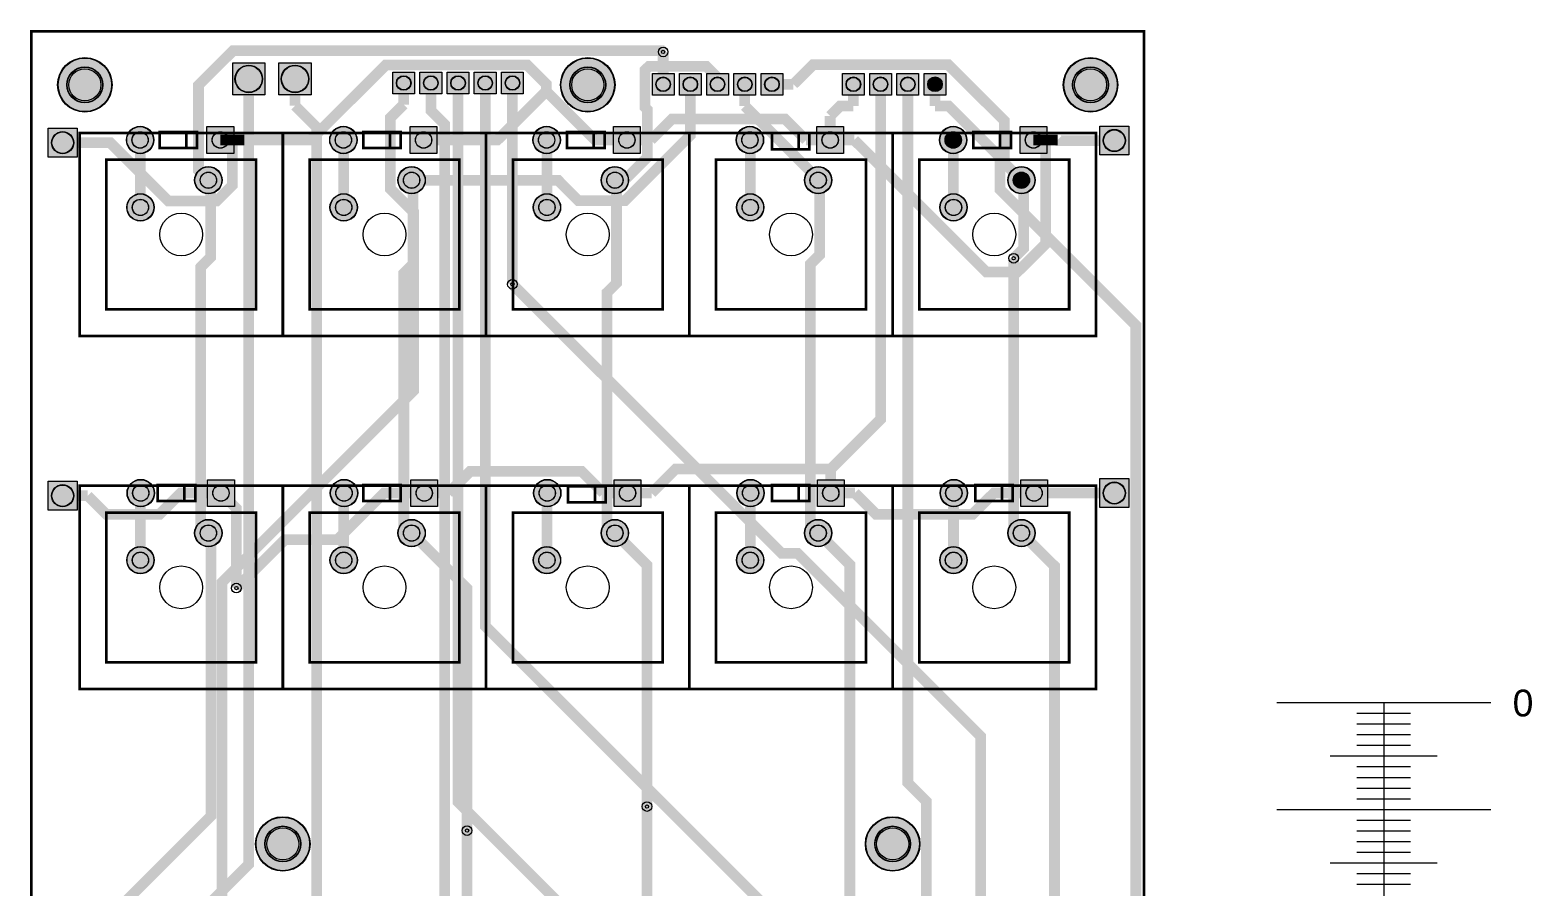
# Model space of a CAD drawing. Header units: millimetres. Extents: x 0 to 143, y -247 to 0.
# Drawn here: x -0.1 to 140.3, y -80.2 to 0.1 of the extents above; entities that cross this region are included whole.
import ezdxf

# ---------------------------------------------------------------- set-up
doc = ezdxf.new("R2010")
doc.units = ezdxf.units.MM
for name, color, linetype, true_color in [('BoardOutLine', 6, 'Continuous', 0xff00ff), ('BottomLayer', 7, 'Continuous', 0x5c5cff), ('BottomSilkLayer', 7, 'Continuous', 0x66cc33), ('BottomSolderMaskLayer', 7, 'Continuous', 0xaa00ff), ('Document', 7, 'Continuous', 0xffffff), ('Hole', 7, 'Continuous', 0x222222), ('Multi-Layer', 7, 'Continuous', 0xc0c0c0), ('TopLayer', 7, 'Continuous', 0xff8a8a), ('TopSilkLayer', 7, 'Continuous', 0x9e7e00), ('TopSolderMaskLayer', 7, 'Continuous', 0x800080)]:
    doc.layers.add(name, color=color, linetype=linetype, true_color=true_color)
doc.styles.get("Standard").update_dxf_attribs({"font": 'arial.ttf'})

msp = doc.modelspace()

# ---------------------------------------------------------------- hatches: boundary and pattern name
at = {"layer": 'BottomSolderMaskLayer'}
h = msp.add_hatch(color=256, dxfattribs=at)
edge = h.paths.add_edge_path()
edge.add_arc((5, -5), 1.68, 0, 360)
h = msp.add_hatch(color=256, dxfattribs=at)
h.dxf.hatch_style = 1
h.paths.add_polyline_path([(21.57, -4.45, 1), (19.07, -4.45, 1)], flags=16)
h.paths.add_polyline_path([(18.77, -2.89), (21.87, -2.89), (21.87, -6), (18.77, -6)])
h = msp.add_hatch(color=256, dxfattribs=at)
h.dxf.hatch_style = 1
h.paths.add_polyline_path([(25.89, -4.45, 1), (23.39, -4.45, 1)], flags=16)
h.paths.add_polyline_path([(23.09, -2.89), (26.19, -2.89), (26.19, -6), (23.09, -6)])
for points in [[(33.73, -3.76), (35.86, -3.76), (35.86, -5.89), (33.73, -5.89)], [(36.27, -3.76), (38.4, -3.76), (38.4, -5.89), (36.27, -5.89)], [(38.81, -3.76), (40.94, -3.76), (40.94, -5.89), (38.81, -5.89)], [(41.35, -3.76), (43.48, -3.76), (43.48, -5.89), (41.35, -5.89)], [(43.89, -3.76), (46.02, -3.76), (46.02, -5.89), (43.89, -5.89)], [(57.99, -3.89), (60.12, -3.89), (60.12, -6.02), (57.99, -6.02)], [(60.53, -3.89), (62.66, -3.89), (62.66, -6.02), (60.53, -6.02)], [(63.07, -3.89), (65.2, -3.89), (65.2, -6.02), (63.07, -6.02)], [(65.61, -3.89), (67.74, -3.89), (67.74, -6.02), (65.61, -6.02)], [(68.15, -3.89), (70.28, -3.89), (70.28, -6.02), (68.15, -6.02)], [(75.77, -3.89), (77.9, -3.89), (77.9, -6.02), (75.77, -6.02)], [(78.31, -3.89), (80.44, -3.89), (80.44, -6.02), (78.31, -6.02)], [(80.85, -3.89), (82.98, -3.89), (82.98, -6.02), (80.85, -6.02)], [(1.52, -9.01), (4.32, -9.01), (4.32, -11.81), (1.52, -11.81)], [(8.88, -10.16, 1), (11.44, -10.16, 1)], [(16.38, -8.88), (18.94, -8.88), (18.94, -11.44), (16.38, -11.44)], [(27.88, -10.16, 1), (30.44, -10.16, 1)], [(35.38, -8.88), (37.94, -8.88), (37.94, -11.44), (35.38, -11.44)], [(46.88, -10.16, 1), (49.44, -10.16, 1)], [(54.38, -8.88), (56.94, -8.88), (56.94, -11.44), (54.38, -11.44)], [(65.88, -10.16, 1), (68.44, -10.16, 1)], [(73.38, -8.88), (75.94, -8.88), (75.94, -11.44), (73.38, -11.44)], [(99.82, -8.81), (102.62, -8.81), (102.62, -11.61), (99.82, -11.61)], [(15.26, -13.92, 1), (17.82, -13.92, 1)], [(34.26, -13.92, 1), (36.82, -13.92, 1)], [(53.26, -13.92, 1), (55.82, -13.92, 1)], [(72.26, -13.92, 1), (74.82, -13.92, 1)], [(8.91, -16.46, 1), (11.47, -16.46, 1)], [(27.91, -16.46, 1), (30.47, -16.46, 1)], [(46.91, -16.46, 1), (49.47, -16.46, 1)], [(65.91, -16.46, 1), (68.47, -16.46, 1)], [(84.91, -16.46, 1), (87.47, -16.46, 1)], [(1.52, -42.03), (4.32, -42.03), (4.32, -44.83), (1.52, -44.83)], [(8.95, -43.18, 1), (11.5, -43.18, 1)], [(16.45, -41.9), (19, -41.9), (19, -44.46), (16.45, -44.46)], [(27.95, -43.18, 1), (30.5, -43.18, 1)], [(35.45, -41.9), (38, -41.9), (38, -44.46), (35.45, -44.46)], [(46.95, -43.18, 1), (49.5, -43.18, 1)], [(54.45, -41.9), (57, -41.9), (57, -44.46), (54.45, -44.46)], [(65.95, -43.18, 1), (68.5, -43.18, 1)], [(73.45, -41.9), (76, -41.9), (76, -44.46), (73.45, -44.46)], [(84.95, -43.18, 1), (87.5, -43.18, 1)], [(92.45, -41.9), (95, -41.9), (95, -44.46), (92.45, -44.46)], [(99.82, -41.78), (102.62, -41.78), (102.62, -44.58), (99.82, -44.58)], [(15.26, -46.92, 1), (17.82, -46.92, 1)], [(34.26, -46.92, 1), (36.82, -46.92, 1)], [(53.26, -46.92, 1), (55.82, -46.92, 1)], [(72.26, -46.92, 1), (74.82, -46.92, 1)], [(91.26, -46.92, 1), (93.82, -46.92, 1)], [(8.91, -49.46, 1), (11.47, -49.46, 1)], [(27.91, -49.46, 1), (30.47, -49.46, 1)], [(46.91, -49.46, 1), (49.47, -49.46, 1)], [(65.91, -49.46, 1), (68.47, -49.46, 1)], [(84.91, -49.46, 1), (87.47, -49.46, 1)], [(20.95, -76, 1), (26.05, -76, 1)]]:
    msp.add_hatch(color=256, dxfattribs=at).paths.add_polyline_path(points)
h = msp.add_hatch(color=256, dxfattribs=at)
edge = h.paths.add_edge_path()
edge.add_arc((52, -5), 1.65, 0, 360)
h = msp.add_hatch(color=256, dxfattribs=at)
edge = h.paths.add_edge_path()
edge.add_arc((99, -5), 1.68, 0, 360)
h = msp.add_hatch(color=256, dxfattribs=at)
h.dxf.hatch_style = 1
edge = h.paths.add_edge_path()
edge.add_arc((84.46, -4.95), 0.65, 0, 360)
h.paths.add_polyline_path([(84.45, -4.96), (84.46, -4.95), (84.45, -4.97), (84.45, -4.96)], flags=16)
h = msp.add_hatch(color=256, dxfattribs=at)
edge = h.paths.add_edge_path()
edge.add_arc((86.16, -10.16), 0.765, 0, 360)
h = msp.add_hatch(color=256, dxfattribs=at)
h.dxf.hatch_style = 1
h.paths.add_polyline_path([(94.41, -10.16, 0.275786), (94.02, -9.5), (93.3, -9.5, 0.275786), (92.91, -10.16, 1)], flags=16)
h.paths.add_polyline_path([(93.3, -9.5), (94.02, -9.5, 0.252366)], flags=16)
h.paths.add_polyline_path([(92.38, -8.88), (94.94, -8.88), (94.94, -11.44), (92.38, -11.44)])
h = msp.add_hatch(color=256, dxfattribs=at)
edge = h.paths.add_edge_path()
edge.add_arc((92.54, -13.92), 0.765, 0, 360)
h = msp.add_hatch(color=256, dxfattribs=at)
edge = h.paths.add_edge_path()
edge.add_arc((80.5, -76), 1.68, 0, 360)
at = {"layer": 'TopSolderMaskLayer'}
for points in [[(2.45, -5, 1), (7.55, -5, 1)], [(49.45, -5, 1), (54.55, -5, 1)], [(96.45, -5, 1), (101.55, -5, 1)], [(18.77, -2.89), (21.87, -2.89), (21.87, -6), (18.77, -6)], [(23.09, -2.89), (26.19, -2.89), (26.19, -6), (23.09, -6)], [(33.73, -3.76), (35.86, -3.76), (35.86, -5.89), (33.73, -5.89)], [(36.27, -3.76), (38.4, -3.76), (38.4, -5.89), (36.27, -5.89)], [(38.81, -3.76), (40.94, -3.76), (40.94, -5.89), (38.81, -5.89)], [(41.35, -3.76), (43.48, -3.76), (43.48, -5.89), (41.35, -5.89)], [(43.89, -3.76), (46.02, -3.76), (46.02, -5.89), (43.89, -5.89)], [(57.99, -3.89), (60.12, -3.89), (60.12, -6.02), (57.99, -6.02)], [(60.53, -3.89), (62.66, -3.89), (62.66, -6.02), (60.53, -6.02)], [(63.07, -3.89), (65.2, -3.89), (65.2, -6.02), (63.07, -6.02)], [(65.61, -3.89), (67.74, -3.89), (67.74, -6.02), (65.61, -6.02)], [(68.15, -3.89), (70.28, -3.89), (70.28, -6.02), (68.15, -6.02)], [(75.77, -3.89), (77.9, -3.89), (77.9, -6.02), (75.77, -6.02)], [(78.31, -3.89), (80.44, -3.89), (80.44, -6.02), (78.31, -6.02)], [(80.85, -3.89), (82.98, -3.89), (82.98, -6.02), (80.85, -6.02)], [(83.39, -3.89), (85.52, -3.89), (85.52, -6.02), (83.39, -6.02)], [(1.52, -9.01), (4.32, -9.01), (4.32, -11.81), (1.52, -11.81)], [(8.88, -10.16, 1), (11.44, -10.16, 1)], [(16.38, -8.88), (18.94, -8.88), (18.94, -11.44), (16.38, -11.44)], [(27.88, -10.16, 1), (30.44, -10.16, 1)], [(35.38, -8.88), (37.94, -8.88), (37.94, -11.44), (35.38, -11.44)], [(46.88, -10.16, 1), (49.44, -10.16, 1)], [(54.38, -8.88), (56.94, -8.88), (56.94, -11.44), (54.38, -11.44)], [(65.88, -10.16, 1), (68.44, -10.16, 1)], [(73.38, -8.88), (75.94, -8.88), (75.94, -11.44), (73.38, -11.44)], [(84.88, -10.16, 1), (87.44, -10.16, 1)], [(92.38, -8.88), (94.94, -8.88), (94.94, -11.44), (92.38, -11.44)], [(99.82, -8.81), (102.62, -8.81), (102.62, -11.61), (99.82, -11.61)], [(15.26, -13.92, 1), (17.82, -13.92, 1)], [(34.26, -13.92, 1), (36.82, -13.92, 1)], [(53.26, -13.92, 1), (55.82, -13.92, 1)], [(72.26, -13.92, 1), (74.82, -13.92, 1)], [(91.26, -13.92, 1), (93.82, -13.92, 1)], [(8.91, -16.46, 1), (11.47, -16.46, 1)], [(27.91, -16.46, 1), (30.47, -16.46, 1)], [(46.91, -16.46, 1), (49.47, -16.46, 1)], [(65.91, -16.46, 1), (68.47, -16.46, 1)], [(84.91, -16.46, 1), (87.47, -16.46, 1)], [(1.52, -42.03), (4.32, -42.03), (4.32, -44.83), (1.52, -44.83)], [(8.95, -43.18, 1), (11.5, -43.18, 1)], [(16.45, -41.9), (19, -41.9), (19, -44.46), (16.45, -44.46)], [(27.95, -43.18, 1), (30.5, -43.18, 1)], [(35.45, -41.9), (38, -41.9), (38, -44.46), (35.45, -44.46)], [(46.95, -43.18, 1), (49.5, -43.18, 1)], [(54.45, -41.9), (57, -41.9), (57, -44.46), (54.45, -44.46)], [(65.95, -43.18, 1), (68.5, -43.18, 1)], [(73.45, -41.9), (76, -41.9), (76, -44.46), (73.45, -44.46)], [(84.95, -43.18, 1), (87.5, -43.18, 1)], [(92.45, -41.9), (95, -41.9), (95, -44.46), (92.45, -44.46)], [(99.82, -41.78), (102.62, -41.78), (102.62, -44.58), (99.82, -44.58)], [(15.26, -46.92, 1), (17.82, -46.92, 1)], [(34.26, -46.92, 1), (36.82, -46.92, 1)], [(53.26, -46.92, 1), (55.82, -46.92, 1)], [(72.26, -46.92, 1), (74.82, -46.92, 1)], [(91.26, -46.92, 1), (93.82, -46.92, 1)], [(8.91, -49.46, 1), (11.47, -49.46, 1)], [(27.91, -49.46, 1), (30.47, -49.46, 1)], [(46.91, -49.46, 1), (49.47, -49.46, 1)], [(65.91, -49.46, 1), (68.47, -49.46, 1)], [(84.91, -49.46, 1), (87.47, -49.46, 1)], [(20.95, -76, 1), (26.05, -76, 1)], [(77.95, -76, 1), (83.05, -76, 1)]]:
    msp.add_hatch(color=256, dxfattribs=at).paths.add_polyline_path(points)

# ---------------------------------------------------------------- linework, layer by layer
for p, q in [((116.4, -62.77), (136.4, -62.77)), ((121.4, -62.77), (131.4, -62.77)), ((126.4, -62.77), (126.4, -162.77)), ((123.9, -63.77), (128.9, -63.77)), ((123.9, -64.77), (128.9, -64.77)), ((123.9, -65.77), (128.9, -65.77)), ((123.9, -66.77), (128.9, -66.77)), ((121.4, -67.77), (131.4, -67.77)), ((123.9, -68.77), (128.9, -68.77)), ((123.9, -69.77), (128.9, -69.77)), ((123.9, -70.77), (128.9, -70.77)), ((116.4, -72.77), (136.4, -72.77)), ((116.4, -72.77), (136.4, -72.77)), ((121.4, -72.77), (131.4, -72.77)), ((123.9, -71.77), (128.9, -71.77)), ((123.9, -73.77), (128.9, -73.77)), ((123.9, -74.77), (128.9, -74.77)), ((123.9, -75.77), (128.9, -75.77)), ((123.9, -76.77), (128.9, -76.77)), ((121.4, -77.77), (131.4, -77.77)), ((123.9, -78.77), (128.9, -78.77)), ((123.9, -79.77), (128.9, -79.77))]:
    msp.add_line(p, q)
for p in [(126.4, -63.77), (126.4, -64.77), (126.4, -65.77), (126.4, -66.77), (126.4, -67.77), (126.4, -68.77), (126.4, -69.77), (126.4, -70.77), (126.4, -71.77), (126.4, -72.77), (126.4, -72.77), (126.4, -73.77), (126.4, -74.77), (126.4, -75.77), (126.4, -76.77), (126.4, -77.77), (126.4, -78.77), (126.4, -79.77)]:
    msp.add_point(p)
at = {"layer": 'BoardOutLine', "const_width": 0.254}
msp.add_lwpolyline([(0, 0), (104, 0), (104, -247), (0, -247), (0, 0)], close=True, dxfattribs=at)
at = {"layer": 'BottomLayer', "const_width": 1}
for points in [[(16.54, -13.92), (15.62, -13), (15.62, -5.03), (18.87, -1.79), (58.92, -1.79), (59.05, -1.92)], [(48.12, -5.6), (48.12, -4.93), (46.34, -3.15), (33.12, -3.15), (26.11, -10.16), (19.91, -10.16)], [(64.13, -4.95), (64.13, -4.32), (63.07, -3.26), (57.73, -3.26), (57.35, -3.63), (57.35, -7.1), (57.57, -7.32), (57.57, -11.78), (55.43, -13.92), (54.54, -13.92)], [(71.23, -4.95), (73.07, -3.12), (85.7, -3.12), (90.93, -8.35), (90.93, -12.31), (92.54, -13.92)], [(34.8, -4.83), (34.8, -4.83), (34.8, -6.84)], [(61.59, -4.95), (61.59, -9.72), (55.48, -15.84), (51.13, -15.84), (49.22, -13.92), (35.54, -13.92)], [(48.12, -5.6), (43.56, -10.16), (38.91, -10.16)], [(53.46, -10.16), (52.69, -10.16), (48.12, -5.6)], [(66.68, -4.95), (66.68, -4.95), (66.68, -6.97)], [(69.22, -4.95), (69.22, -4.95), (71.23, -4.95)], [(76.83, -4.95), (76.83, -4.95), (76.83, -6.97)], [(34.8, -6.84), (33.54, -8.1), (33.54, -14.72), (35.74, -16.92), (35.74, -33.6), (17.81, -51.53), (17.81, -81.25)], [(66.68, -6.97), (73.54, -13.83), (73.54, -13.92)], [(76.83, -6.97), (75.6, -6.97), (74.66, -7.91)], [(74.66, -10.16), (74.66, -10.16), (74.66, -7.91)], [(18.79, -10.16), (18.79, -14.4), (17.32, -15.87), (12.81, -15.87), (7.36, -10.41), (2.92, -10.41)], [(17.66, -10.16), (17.66, -10.16), (18.79, -10.16)], [(18.79, -10.16), (18.79, -10.16), (19.91, -10.16)], [(36.66, -10.16), (36.66, -10.16), (38.91, -10.16)], [(55.66, -10.16), (55.66, -10.16), (53.46, -10.16)], [(74.66, -10.16), (74.66, -10.16), (76.91, -10.16)], [(94.79, -10.16), (94.79, -19.88), (92.17, -22.5), (89.25, -22.5), (76.91, -10.16)], [(93.66, -10.16), (93.66, -10.16), (94.79, -10.16)], [(94.79, -10.16), (94.79, -10.16), (95.91, -10.16)], [(101.22, -10.21), (95.96, -10.21), (95.91, -10.16)], [(73.54, -46.92), (72.81, -46.19), (72.81, -21.77), (73.69, -20.89), (73.69, -14.07), (73.54, -13.92)], [(92.54, -13.92), (92.75, -14.13), (92.75, -20.28), (91.81, -21.22)], [(44.96, -23.65), (70.14, -48.83), (71.63, -48.83), (88.73, -65.93), (88.73, -81.23)], [(38.97, -43.18), (41.01, -41.15), (51.44, -41.15), (53.47, -43.18)], [(2.92, -43.43), (2.92, -43.43), (5.27, -43.43)], [(5.27, -43.43), (7, -45.17), (11.97, -45.17), (13.96, -43.18), (17.72, -43.18)], [(19.16, -52.07), (23.68, -47.55), (28.59, -47.55), (32.96, -43.18), (36.72, -43.18)], [(36.72, -43.18), (36.72, -43.18), (38.97, -43.18)], [(55.72, -43.18), (55.72, -43.18), (53.47, -43.18)], [(74.72, -43.18), (74.72, -43.18), (76.97, -43.18)], [(76.97, -43.18), (78.96, -45.17), (87.97, -45.17), (89.96, -43.18), (93.72, -43.18)], [(93.72, -43.18), (93.72, -43.18), (95.97, -43.18)], [(101.22, -43.18), (95.97, -43.18), (95.97, -43.18)], [(35.54, -46.92), (40.72, -52.1), (40.72, -74.75)], [(54.54, -46.92), (57.54, -49.92), (57.54, -72.5)]]:
    msp.add_lwpolyline(points, dxfattribs=at)
at = {"layer": 'BottomSilkLayer', "const_width": 0.25}
for points in [[(11.98, -9.42), (15.48, -9.42), (15.48, -10.92), (11.98, -10.92), (11.98, -9.42)], [(31.03, -9.41), (34.53, -9.41), (34.53, -10.91), (31.03, -10.91), (31.03, -9.41)], [(50.07, -9.41), (53.57, -9.41), (53.57, -10.91), (50.07, -10.91), (50.07, -9.41)], [(69.22, -9.52), (72.72, -9.52), (72.72, -11.02), (69.22, -11.02), (69.22, -9.52)], [(88.05, -9.42), (91.55, -9.42), (91.55, -10.92), (88.05, -10.92), (88.05, -9.42)], [(11.81, -42.42), (15.31, -42.42), (15.31, -43.92), (11.81, -43.92), (11.81, -42.42)], [(31.02, -42.43), (34.52, -42.43), (34.52, -43.93), (31.02, -43.93), (31.02, -42.43)], [(50.17, -42.55), (53.67, -42.55), (53.67, -44.06), (50.17, -44.06), (50.17, -42.55)], [(69.22, -42.42), (72.72, -42.42), (72.72, -43.92), (69.22, -43.92), (69.22, -42.42)], [(88.22, -42.42), (91.72, -42.42), (91.72, -43.92), (88.22, -43.92), (88.22, -42.42)]]:
    msp.add_lwpolyline(points, close=True, dxfattribs=at)
for points in [[(14.48, -10.92), (14.48, -10.92), (14.48, -9.42)], [(33.53, -10.91), (33.53, -10.91), (33.53, -9.41)], [(52.57, -10.91), (52.57, -10.91), (52.57, -9.41)], [(71.72, -11.02), (71.72, -11.02), (71.72, -9.52)], [(90.55, -10.92), (90.55, -10.92), (90.55, -9.42)], [(14.31, -43.92), (14.31, -43.92), (14.31, -42.42)], [(33.52, -43.93), (33.52, -43.93), (33.52, -42.43)], [(52.67, -44.04), (52.67, -44.04), (52.67, -42.54)], [(71.72, -43.92), (71.72, -43.92), (71.72, -42.42)], [(90.72, -43.92), (90.72, -43.92), (90.72, -42.42)]]:
    msp.add_lwpolyline(points, dxfattribs=at)
at = {"layer": 'BottomSolderMaskLayer'}
for centre, radius in [((5, -5), 2.55), ((52, -5), 2.55), ((99, -5), 2.55), ((5, -5), 1.68), ((20.32, -4.45), 1.29), ((24.64, -4.45), 1.29), ((34.8, -4.83), 0.683), ((37.34, -4.83), 0.683), ((39.88, -4.83), 0.683), ((42.42, -4.83), 0.683), ((44.96, -4.83), 0.683), ((52, -5), 1.68), ((99, -5), 1.68), ((59.05, -4.95), 0.683), ((61.59, -4.95), 0.683), ((64.13, -4.95), 0.683), ((66.68, -4.95), 0.683), ((69.22, -4.95), 0.683), ((76.83, -4.95), 0.683), ((79.37, -4.95), 0.683), ((81.92, -4.95), 0.683), ((84.46, -4.95), 0.683), ((2.92, -10.41), 1.04), ((10.16, -10.16), 1.28), ((10.16, -10.16), 0.765), ((17.66, -10.16), 0.765), ((29.16, -10.16), 1.28), ((29.16, -10.16), 0.765), ((36.66, -10.16), 0.765), ((48.16, -10.16), 1.28), ((48.16, -10.16), 0.765), ((55.66, -10.16), 0.765), ((67.16, -10.16), 1.28), ((67.16, -10.16), 0.765), ((74.66, -10.16), 0.765), ((86.16, -10.16), 1.28), ((86.16, -10.16), 0.765), ((93.66, -10.16), 0.765), ((101.22, -10.21), 1.04), ((16.54, -13.92), 1.28), ((16.54, -13.92), 0.765), ((35.54, -13.92), 1.28), ((35.54, -13.92), 0.765), ((54.54, -13.92), 1.28), ((54.54, -13.92), 0.765), ((73.54, -13.92), 1.28), ((73.54, -13.92), 0.765), ((92.54, -13.92), 1.28), ((92.54, -13.92), 0.765), ((10.19, -16.46), 1.28), ((29.19, -16.46), 1.28), ((48.19, -16.46), 1.28), ((67.19, -16.46), 1.28), ((86.19, -16.46), 1.28), ((10.19, -16.46), 0.765), ((29.19, -16.46), 0.765), ((48.19, -16.46), 0.765), ((67.19, -16.46), 0.765), ((86.19, -16.46), 0.765), ((10.22, -43.18), 1.28), ((29.22, -43.18), 1.28), ((48.22, -43.18), 1.28), ((67.22, -43.18), 1.28), ((86.22, -43.18), 1.28), ((2.92, -43.43), 1.04), ((10.22, -43.18), 0.765), ((17.72, -43.18), 0.765), ((29.22, -43.18), 0.765), ((36.72, -43.18), 0.765), ((48.22, -43.18), 0.765), ((55.72, -43.18), 0.765), ((67.22, -43.18), 0.765), ((74.72, -43.18), 0.765), ((86.22, -43.18), 0.765), ((93.72, -43.18), 0.765), ((101.22, -43.18), 1.04), ((16.54, -46.92), 1.28), ((16.54, -46.92), 0.765), ((35.54, -46.92), 1.28), ((35.54, -46.92), 0.765), ((54.54, -46.92), 1.28), ((54.54, -46.92), 0.765), ((73.54, -46.92), 1.28), ((73.54, -46.92), 0.765), ((92.54, -46.92), 1.28), ((92.54, -46.92), 0.765), ((10.19, -49.46), 1.28), ((10.19, -49.46), 0.765), ((29.19, -49.46), 1.28), ((29.19, -49.46), 0.765), ((48.19, -49.46), 1.28), ((48.19, -49.46), 0.765), ((67.19, -49.46), 1.28), ((67.19, -49.46), 0.765), ((86.19, -49.46), 1.28), ((86.19, -49.46), 0.765), ((23.5, -76), 2.55), ((23.5, -76), 1.68), ((80.5, -76), 2.55), ((80.5, -76), 1.68)]:
    msp.add_circle(centre, radius, dxfattribs=at)
at = {"layer": 'Document', "const_width": 0.25}
for points in [[(23.5, -9.5), (23.5, -28.5), (4.5, -28.5), (4.5, -9.5), (23.5, -9.5)], [(42.5, -9.5), (42.5, -28.5), (23.5, -28.5), (23.5, -9.5), (42.5, -9.5)], [(61.5, -9.5), (61.5, -28.5), (42.5, -28.5), (42.5, -9.5), (61.5, -9.5)], [(80.5, -9.5), (80.5, -28.5), (61.5, -28.5), (61.5, -9.5), (80.5, -9.5)], [(99.5, -9.5), (99.5, -28.5), (80.5, -28.5), (80.5, -9.5), (99.5, -9.5)], [(23.5, -42.5), (23.5, -61.5), (4.5, -61.5), (4.5, -42.5), (23.5, -42.5)], [(42.5, -42.5), (42.5, -61.5), (23.5, -61.5), (23.5, -42.5), (42.5, -42.5)], [(61.5, -42.5), (61.5, -61.5), (42.5, -61.5), (42.5, -42.5), (61.5, -42.5)], [(80.5, -42.5), (80.5, -61.5), (61.5, -61.5), (61.5, -42.5), (80.5, -42.5)], [(99.5, -42.5), (99.5, -61.5), (80.5, -61.5), (80.5, -42.5), (99.5, -42.5)]]:
    msp.add_lwpolyline(points, close=True, dxfattribs=at)
at = {"layer": 'Hole'}
for centre in [(59.05, -1.92), (91.81, -21.22), (44.96, -23.65), (19.16, -52.07), (57.54, -72.5), (40.72, -74.75)]:
    msp.add_circle(centre, 0.153, dxfattribs=at)
at = {"layer": 'Multi-Layer'}
for points in [[(18.82, -2.95), (21.82, -2.95), (21.82, -5.94), (18.82, -5.94)], [(23.14, -2.95), (26.14, -2.95), (26.14, -5.94), (23.14, -5.94)], [(33.78, -3.81), (35.81, -3.81), (35.81, -5.84), (33.78, -5.84)], [(36.32, -3.81), (38.35, -3.81), (38.35, -5.84), (36.32, -5.84)], [(38.86, -3.81), (40.89, -3.81), (40.89, -5.84), (38.86, -5.84)], [(41.4, -3.81), (43.43, -3.81), (43.43, -5.84), (41.4, -5.84)], [(43.94, -3.81), (45.97, -3.81), (45.97, -5.84), (43.94, -5.84)], [(58.04, -3.94), (60.07, -3.94), (60.07, -5.97), (58.04, -5.97)], [(60.58, -3.94), (62.61, -3.94), (62.61, -5.97), (60.58, -5.97)], [(63.12, -3.94), (65.15, -3.94), (65.15, -5.97), (63.12, -5.97)], [(65.66, -3.94), (67.69, -3.94), (67.69, -5.97), (65.66, -5.97)], [(68.2, -3.94), (70.23, -3.94), (70.23, -5.97), (68.2, -5.97)], [(75.82, -3.94), (77.85, -3.94), (77.85, -5.97), (75.82, -5.97)], [(78.36, -3.94), (80.39, -3.94), (80.39, -5.97), (78.36, -5.97)], [(80.9, -3.94), (82.93, -3.94), (82.93, -5.97), (80.9, -5.97)], [(83.44, -3.94), (85.47, -3.94), (85.47, -5.97), (83.44, -5.97)], [(1.57, -9.06), (4.27, -9.06), (4.27, -11.76), (1.57, -11.76)], [(16.41, -8.91), (18.91, -8.91), (18.91, -11.41), (16.41, -11.41)], [(35.41, -8.91), (37.91, -8.91), (37.91, -11.41), (35.41, -11.41)], [(54.41, -8.91), (56.91, -8.91), (56.91, -11.41), (54.41, -11.41)], [(73.41, -8.91), (75.91, -8.91), (75.91, -11.41), (73.41, -11.41)], [(92.41, -8.91), (94.91, -8.91), (94.91, -11.41), (92.41, -11.41)], [(99.87, -8.86), (102.57, -8.86), (102.57, -11.56), (99.87, -11.56)], [(1.57, -42.08), (4.27, -42.08), (4.27, -44.78), (1.57, -44.78)], [(16.47, -41.93), (18.97, -41.93), (18.97, -44.43), (16.47, -44.43)], [(35.47, -41.93), (37.97, -41.93), (37.97, -44.43), (35.47, -44.43)], [(54.47, -41.93), (56.97, -41.93), (56.97, -44.43), (54.47, -44.43)], [(73.47, -41.93), (75.97, -41.93), (75.97, -44.43), (73.47, -44.43)], [(92.47, -41.93), (94.97, -41.93), (94.97, -44.43), (92.47, -44.43)], [(99.87, -41.83), (102.57, -41.83), (102.57, -44.53), (99.87, -44.53)]]:
    msp.add_lwpolyline(points, close=True, dxfattribs=at)
for centre, radius in [((5, -5), 2.5), ((52, -5), 2.5), ((59.05, -1.92), 0.45), ((99, -5), 2.5), ((5, -5), 1.65), ((20.32, -4.45), 1.25), ((24.64, -4.45), 1.25), ((34.8, -4.83), 0.65), ((37.34, -4.83), 0.65), ((39.88, -4.83), 0.65), ((42.42, -4.83), 0.65), ((44.96, -4.83), 0.65), ((52, -5), 1.65), ((99, -5), 1.65), ((59.05, -4.95), 0.65), ((61.59, -4.95), 0.65), ((64.13, -4.95), 0.65), ((66.68, -4.95), 0.65), ((69.22, -4.95), 0.65), ((76.83, -4.95), 0.65), ((79.37, -4.95), 0.65), ((81.92, -4.95), 0.65), ((84.46, -4.95), 0.65), ((2.92, -10.41), 1), ((10.16, -10.16), 1.25), ((10.16, -10.16), 0.75), ((17.66, -10.16), 0.75), ((29.16, -10.16), 1.25), ((29.16, -10.16), 0.75), ((36.66, -10.16), 0.75), ((48.16, -10.16), 1.25), ((48.16, -10.16), 0.75), ((55.66, -10.16), 0.75), ((67.16, -10.16), 1.25), ((67.16, -10.16), 0.75), ((74.66, -10.16), 0.75), ((86.16, -10.16), 1.25), ((86.16, -10.16), 0.75), ((93.66, -10.16), 0.75), ((101.22, -10.21), 1), ((16.54, -13.92), 1.25), ((16.54, -13.92), 0.75), ((35.54, -13.92), 1.25), ((35.54, -13.92), 0.75), ((54.54, -13.92), 1.25), ((54.54, -13.92), 0.75), ((73.54, -13.92), 1.25), ((73.54, -13.92), 0.75), ((92.54, -13.92), 1.25), ((92.54, -13.92), 0.75), ((10.19, -16.46), 1.25), ((29.19, -16.46), 1.25), ((48.19, -16.46), 1.25), ((67.19, -16.46), 1.25), ((86.19, -16.46), 1.25), ((10.19, -16.46), 0.75), ((29.19, -16.46), 0.75), ((48.19, -16.46), 0.75), ((67.19, -16.46), 0.75), ((86.19, -16.46), 0.75), ((14, -19), 2), ((33, -19), 2), ((52, -19), 2), ((71, -19), 2), ((90, -19), 2), ((91.81, -21.22), 0.45), ((44.96, -23.65), 0.45), ((10.22, -43.18), 1.25), ((29.22, -43.18), 1.25), ((48.22, -43.18), 1.25), ((67.22, -43.18), 1.25), ((86.22, -43.18), 1.25), ((2.92, -43.43), 1), ((10.22, -43.18), 0.75), ((17.72, -43.18), 0.75), ((29.22, -43.18), 0.75), ((36.72, -43.18), 0.75), ((48.22, -43.18), 0.75), ((55.72, -43.18), 0.75), ((67.22, -43.18), 0.75), ((74.72, -43.18), 0.75), ((86.22, -43.18), 0.75), ((93.72, -43.18), 0.75), ((101.22, -43.18), 1), ((16.54, -46.92), 1.25), ((16.54, -46.92), 0.75), ((35.54, -46.92), 1.25), ((35.54, -46.92), 0.75), ((54.54, -46.92), 1.25), ((54.54, -46.92), 0.75), ((73.54, -46.92), 1.25), ((73.54, -46.92), 0.75), ((92.54, -46.92), 1.25), ((92.54, -46.92), 0.75), ((10.19, -49.46), 1.25), ((10.19, -49.46), 0.75), ((29.19, -49.46), 1.25), ((29.19, -49.46), 0.75), ((48.19, -49.46), 1.25), ((48.19, -49.46), 0.75), ((67.19, -49.46), 1.25), ((67.19, -49.46), 0.75), ((86.19, -49.46), 1.25), ((86.19, -49.46), 0.75), ((14, -52), 2), ((33, -52), 2), ((52, -52), 2), ((71, -52), 2), ((90, -52), 2), ((19.16, -52.07), 0.45), ((57.54, -72.5), 0.45), ((23.5, -76), 2.5), ((23.5, -76), 1.65), ((40.72, -74.75), 0.45), ((80.5, -76), 2.5), ((80.5, -76), 1.65)]:
    msp.add_circle(centre, radius, dxfattribs=at)
at = {"layer": 'TopLayer', "const_width": 1}
for points in [[(59.05, -1.92), (59.05, -1.92), (59.05, -4.95)], [(15.27, -82.94), (20.32, -77.89), (20.32, -4.45)], [(24.64, -4.45), (24.64, -4.45), (24.64, -6.95)], [(37.34, -4.83), (37.34, -7.4), (38.63, -8.7), (38.63, -81.11), (36.81, -82.94)], [(39.88, -4.83), (39.88, -4.83), (39.88, -6.84)], [(42.42, -4.83), (42.42, -55.62), (69.73, -82.94)], [(44.96, -4.83), (44.96, -4.83), (44.96, -23.65)], [(81.92, -4.95), (81.92, -70.28), (83.66, -72.02), (83.66, -164.96), (74.72, -173.9)], [(79.37, -4.95), (79.37, -36.28), (74.72, -40.93)], [(84.46, -4.95), (84.46, -4.95), (84.46, -6.97)], [(24.64, -6.95), (26.66, -8.97), (26.66, -151.53), (29.19, -154.06)], [(50.73, -82.94), (39.88, -72.08), (39.88, -6.84)], [(84.46, -6.97), (85.72, -6.97), (90.54, -11.79), (90.54, -14.8), (103.23, -27.49), (103.23, -204.83), (101.24, -206.82)], [(72.41, -10.16), (70.45, -8.2), (59.87, -8.2), (57.91, -10.16)], [(10.19, -16.46), (10.19, -10.19), (10.16, -10.16)], [(29.19, -16.46), (29.19, -10.19), (29.16, -10.16)], [(48.19, -16.46), (48.19, -10.19), (48.16, -10.16)], [(55.66, -10.16), (55.66, -10.16), (57.91, -10.16)], [(67.19, -16.46), (67.19, -10.19), (67.16, -10.16)], [(74.66, -10.16), (74.66, -10.16), (72.41, -10.16)], [(86.19, -16.46), (86.16, -16.43), (86.16, -10.16)], [(16.54, -13.92), (16.76, -14.14), (16.76, -21.11), (15.81, -22.07), (15.81, -46.19), (16.54, -46.92)], [(35.54, -46.92), (34.81, -46.19), (34.81, -22.63), (35.67, -21.77), (35.67, -14.05), (35.54, -13.92)], [(54.54, -46.92), (53.81, -46.19), (53.81, -24.42), (54.69, -23.54), (54.69, -14.07), (54.54, -13.92)], [(91.81, -21.22), (91.81, -46.19), (92.54, -46.92)], [(57.97, -43.18), (60.22, -40.93), (74.72, -40.93)], [(74.72, -43.18), (74.72, -43.18), (74.72, -40.93)], [(10.22, -43.18), (10.19, -43.21), (10.19, -49.46)], [(17.72, -43.18), (19.16, -44.62), (19.16, -52.07)], [(29.22, -43.18), (29.19, -43.21), (29.19, -49.46)], [(48.22, -43.18), (48.19, -43.21), (48.19, -49.46)], [(55.72, -43.18), (55.72, -43.18), (57.97, -43.18)], [(67.22, -43.18), (67.19, -43.21), (67.19, -49.46)], [(86.22, -43.18), (86.19, -43.21), (86.19, -49.46)], [(16.54, -46.92), (16.78, -47.16), (16.78, -73.39), (8.39, -81.78), (8.39, -168.83), (14.35, -174.78), (14.35, -177.73), (16.54, -179.92)], [(73.54, -46.92), (76.5, -49.88), (76.5, -169.57), (72.76, -173.31), (72.76, -179.14), (73.54, -179.92)], [(92.54, -46.92), (95.63, -50.01), (95.63, -161.08), (91.81, -164.91), (91.81, -179.19), (92.54, -179.92)], [(57.54, -72.5), (57.54, -169.53), (53.76, -173.31), (53.76, -179.14), (54.54, -179.92)], [(40.72, -74.75), (40.72, -167.41), (34.72, -173.41), (34.72, -179.1), (35.54, -179.92)]]:
    msp.add_lwpolyline(points, dxfattribs=at)
at = {"layer": 'TopSilkLayer', "const_width": 0.254}
for points in [[(104, -247), (0, -247), (0, 0)], [(104, -237), (104, 0), (0, 0)], [(104, -247), (104, 0), (0, 0)]]:
    msp.add_lwpolyline(points, dxfattribs=at)
at = {"layer": 'TopSilkLayer'}
for points, const_width in [([(4.5, -9.5), (23.5, -9.5), (23.5, -28.5), (4.5, -28.5), (4.5, -9.5)], 0.254), ([(23.5, -9.5), (42.5, -9.5), (42.5, -28.5), (23.5, -28.5), (23.5, -9.5)], 0.254), ([(42.5, -9.5), (61.5, -9.5), (61.5, -28.5), (42.5, -28.5), (42.5, -9.5)], 0.254), ([(61.5, -9.5), (80.5, -9.5), (80.5, -28.5), (61.5, -28.5), (61.5, -9.5)], 0.254), ([(80.5, -9.5), (99.5, -9.5), (99.5, -28.5), (80.5, -28.5), (80.5, -9.5)], 0.254), ([(14, -26), (7, -26), (7, -12), (21, -12), (21, -26), (14, -26)], 0.25), ([(33, -26), (26, -26), (26, -12), (40, -12), (40, -26), (33, -26)], 0.25), ([(52, -26), (45, -26), (45, -12), (59, -12), (59, -26), (52, -26)], 0.25), ([(71, -26), (64, -26), (64, -12), (78, -12), (78, -26), (71, -26)], 0.25), ([(90, -26), (83, -26), (83, -12), (97, -12), (97, -26), (90, -26)], 0.25), ([(4.5, -42.5), (23.5, -42.5), (23.5, -61.5), (4.5, -61.5), (4.5, -42.5)], 0.254), ([(4.5, -42.5), (23.5, -42.5), (23.5, -61.5), (4.5, -61.5), (4.5, -42.5)], 0.254), ([(23.5, -42.5), (42.5, -42.5), (42.5, -61.5), (23.5, -61.5), (23.5, -42.5)], 0.254), ([(23.5, -42.5), (42.5, -42.5), (42.5, -61.5), (23.5, -61.5), (23.5, -42.5)], 0.254), ([(42.5, -42.5), (61.5, -42.5), (61.5, -61.5), (42.5, -61.5), (42.5, -42.5)], 0.254), ([(42.5, -42.5), (61.5, -42.5), (61.5, -61.5), (42.5, -61.5), (42.5, -42.5)], 0.254), ([(61.5, -42.5), (80.5, -42.5), (80.5, -61.5), (61.5, -61.5), (61.5, -42.5)], 0.254), ([(61.5, -42.5), (80.5, -42.5), (80.5, -61.5), (61.5, -61.5), (61.5, -42.5)], 0.254), ([(80.5, -42.5), (99.5, -42.5), (99.5, -61.5), (80.5, -61.5), (80.5, -42.5)], 0.254), ([(80.5, -42.5), (99.5, -42.5), (99.5, -61.5), (80.5, -61.5), (80.5, -42.5)], 0.254), ([(14, -59), (7, -59), (7, -45), (21, -45), (21, -59), (14, -59)], 0.25), ([(33, -59), (26, -59), (26, -45), (40, -45), (40, -59), (33, -59)], 0.25), ([(52, -59), (45, -59), (45, -45), (59, -45), (59, -59), (52, -59)], 0.25), ([(71, -59), (64, -59), (64, -45), (78, -45), (78, -59), (71, -59)], 0.25), ([(90, -59), (83, -59), (83, -45), (97, -45), (97, -59), (90, -59)], 0.25)]:
    msp.add_lwpolyline(points, close=True, dxfattribs=dict(at, const_width=const_width))
for centre in [(5, -5), (5, -5), (5, -5), (52, -5), (52, -5), (52, -5), (99, -5), (99, -5), (99, -5), (23.5, -76), (80.5, -76)]:
    msp.add_circle(centre, 1.5, dxfattribs=at)
at = {"layer": 'TopSolderMaskLayer'}
for centre, radius in [((5, -5), 2.55), ((52, -5), 2.55), ((99, -5), 2.55), ((5, -5), 1.68), ((20.32, -4.45), 1.29), ((24.64, -4.45), 1.29), ((34.8, -4.83), 0.683), ((37.34, -4.83), 0.683), ((39.88, -4.83), 0.683), ((42.42, -4.83), 0.683), ((44.96, -4.83), 0.683), ((52, -5), 1.68), ((99, -5), 1.68), ((59.05, -4.95), 0.683), ((61.59, -4.95), 0.683), ((64.13, -4.95), 0.683), ((66.68, -4.95), 0.683), ((69.22, -4.95), 0.683), ((76.83, -4.95), 0.683), ((79.37, -4.95), 0.683), ((81.92, -4.95), 0.683), ((84.46, -4.95), 0.683), ((2.92, -10.41), 1.04), ((10.16, -10.16), 1.28), ((10.16, -10.16), 0.765), ((17.66, -10.16), 0.765), ((29.16, -10.16), 1.28), ((29.16, -10.16), 0.765), ((36.66, -10.16), 0.765), ((48.16, -10.16), 1.28), ((48.16, -10.16), 0.765), ((55.66, -10.16), 0.765), ((67.16, -10.16), 1.28), ((67.16, -10.16), 0.765), ((74.66, -10.16), 0.765), ((86.16, -10.16), 1.28), ((86.16, -10.16), 0.765), ((93.66, -10.16), 0.765), ((101.22, -10.21), 1.04), ((16.54, -13.92), 1.28), ((16.54, -13.92), 0.765), ((35.54, -13.92), 1.28), ((35.54, -13.92), 0.765), ((54.54, -13.92), 1.28), ((54.54, -13.92), 0.765), ((73.54, -13.92), 1.28), ((73.54, -13.92), 0.765), ((92.54, -13.92), 1.28), ((92.54, -13.92), 0.765), ((10.19, -16.46), 1.28), ((29.19, -16.46), 1.28), ((48.19, -16.46), 1.28), ((67.19, -16.46), 1.28), ((86.19, -16.46), 1.28), ((10.19, -16.46), 0.765), ((29.19, -16.46), 0.765), ((48.19, -16.46), 0.765), ((67.19, -16.46), 0.765), ((86.19, -16.46), 0.765), ((10.22, -43.18), 1.28), ((29.22, -43.18), 1.28), ((48.22, -43.18), 1.28), ((67.22, -43.18), 1.28), ((86.22, -43.18), 1.28), ((2.92, -43.43), 1.04), ((10.22, -43.18), 0.765), ((17.72, -43.18), 0.765), ((29.22, -43.18), 0.765), ((36.72, -43.18), 0.765), ((48.22, -43.18), 0.765), ((55.72, -43.18), 0.765), ((67.22, -43.18), 0.765), ((74.72, -43.18), 0.765), ((86.22, -43.18), 0.765), ((93.72, -43.18), 0.765), ((101.22, -43.18), 1.04), ((16.54, -46.92), 1.28), ((16.54, -46.92), 0.765), ((35.54, -46.92), 1.28), ((35.54, -46.92), 0.765), ((54.54, -46.92), 1.28), ((54.54, -46.92), 0.765), ((73.54, -46.92), 1.28), ((73.54, -46.92), 0.765), ((92.54, -46.92), 1.28), ((92.54, -46.92), 0.765), ((10.19, -49.46), 1.28), ((10.19, -49.46), 0.765), ((29.19, -49.46), 1.28), ((29.19, -49.46), 0.765), ((48.19, -49.46), 1.28), ((48.19, -49.46), 0.765), ((67.19, -49.46), 1.28), ((67.19, -49.46), 0.765), ((86.19, -49.46), 1.28), ((86.19, -49.46), 0.765), ((23.5, -76), 2.55), ((23.5, -76), 1.68), ((80.5, -76), 2.55), ((80.5, -76), 1.68)]:
    msp.add_circle(centre, radius, dxfattribs=at)

# ---------------------------------------------------------------- texts
at = {"insert": (138.45, -61.57), "char_height": 2.5, "attachment_point": 1}
msp.add_mtext_dynamic_manual_height_columns('0', width=6.3933, gutter_width=12.5, heights=[0], dxfattribs=at)

doc.saveas('drawing.dxf')
